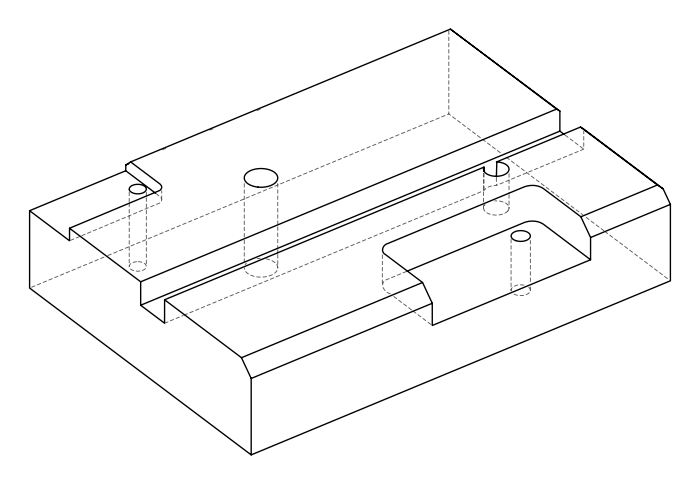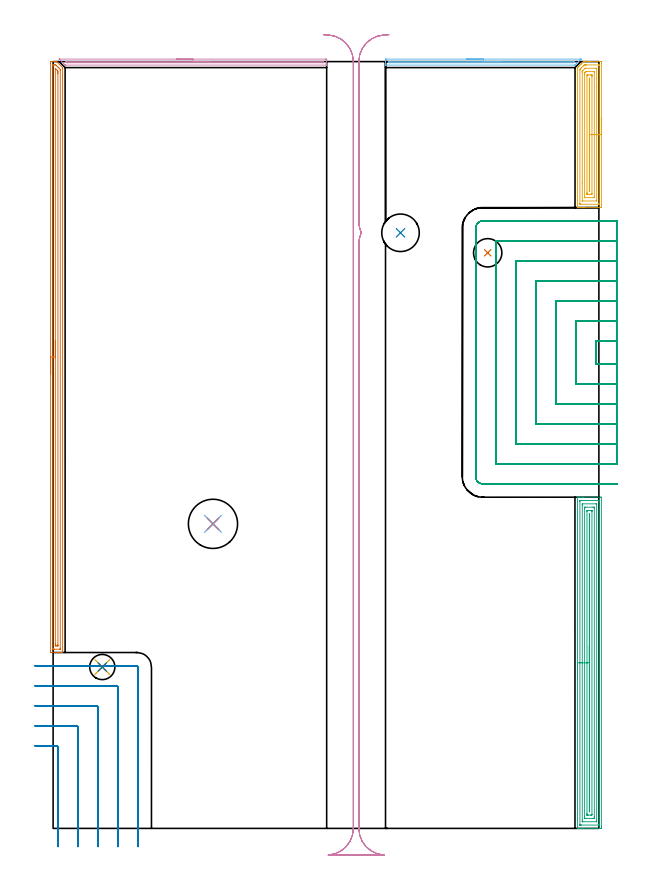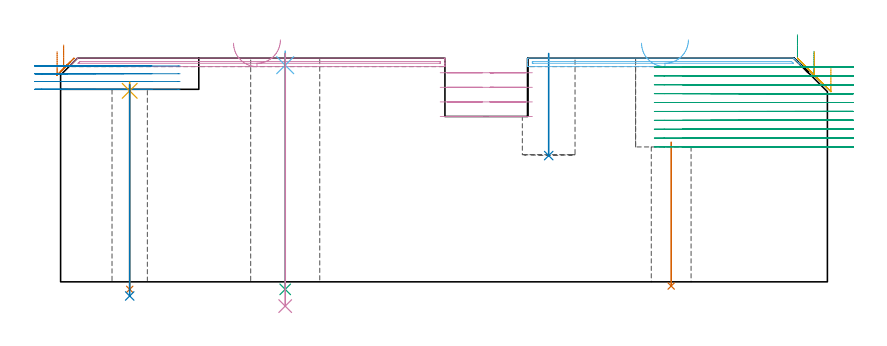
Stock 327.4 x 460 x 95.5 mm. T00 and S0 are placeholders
(PLAN: 16 operations, 9 tool changes, 90.5 min)
(1 INDEXABLE_INSERT_DRILL_THROUGH_HOLE_FROM_SOLID | STEP1HOLE_1 | NXT0302_005 | 0.25 min | 21628 mm3)
(2 INDEXABLE_INSERT_DRILL_BLIND_HOLE_FROM_SOLID | STEP1POCKET | NXT0302_016 | 0.18 min | 16411 mm3)
(3 AREA_MILL | FG_CHAMFER_SURFACE | UGT0205_001 | 9.71 min | 21038 mm3)
(4 AREA_MILL_1 | FG_CHAMFER_SURFACE_1 | UGT0205_001 | 2.69 min | 1074 mm3)
(5 AREA_MILL_2 | FG_CHAMFER_SURFACE_2 | UGT0205_001 | 4.36 min | 9679 mm3)
(6 AREA_MILL_3 | FG_CHAMFER_SURFACE_3 | UGT0205_001 | 2 min | 763 mm3)
(7 AREA_MILL_4 | FG_CHAMFER_SURFACE_4 | UGT0205_001 | 8.68 min | 9256 mm3)
(8 MILL_CORNER_NOTCH_RECTANGULAR | CORNER_NOTCH_RECTANGULAR | NXT0201_012 | Follow Part, ap 4, ae 75% | 5.38 min | 82477 mm3)
(9 MILL_SLOT | SLOT_PARTIAL_RECTANGULAR | NXT0201_012 | Follow Part, ap 4, ae 75% | 47.11 min | 526731 mm3)
(10 MILL_RECTANGULAR_SLOT | SLOT_RECTANGULAR | UGT0201_004 | Follow Part, ap 8, ae 75% | 8.52 min | 403803 mm3)
(11 SPOT_DRILL | STEP1HOLE | NXT0321_9005460120000 | 0.03 min | 64 mm3)
(12 SPOT_DRILL_1 | STEP1HOLE_2 | NXT0321_9005460120000 | 0.05 min | 118 mm3)
(13 DRILL_THROUGH_HOLE_INTO_CENTER | STEP1HOLE | NXT0301_065 | 0.35 min | 5653 mm3)
(14 DRILL_TO_ENLARGE_THROUGH_HOLE | STEP1HOLE | UGT0301_281 | 0.37 min | 9041 mm3)
(15 DRILL_THROUGH_HOLE_INTO_CENTER_1 | STEP1HOLE_2 | NXT0301_065 | 0.4 min | 6435 mm3)
(16 DRILL_TO_ENLARGE_THROUGH_HOLE_1 | STEP1HOLE_2 | UGT0301_394 | 0.43 min | 58603 mm3)
(TOOL NXT0302_005 | Index. Insert Drill 17mm [880-D1700L20-05] | D17 PA176 FL85 Z2)
(TOOL NXT0302_016 | Index. Insert Drill 22.5mm [880-D2250L25-03] | D22.5 PA176 FL68 Z2)
(TOOL UGT0205_001 | Chamfer Mill 20 x 3 x 45 deg. | D20 FL50 Z2)
(TOOL NXT0201_012 | ENDMILL 16mm [2P460-1600-NA 1630] | D16 FL38 Z6)
(TOOL UGT0201_004 | End Mill 32 mm | D32 FL53 Z6)
(TOOL NXT0321_9005460120000 | NC Spot Drill, 142deg, 12mm, Carbide, Uncoated | D12 PA142 FL30 Z2)
(TOOL NXT0301_065 | Carbide Drill 9.4mm [860.1-0940-075A1-MM 2214] | D9.4 PA140 FL98 Z2)
(TOOL UGT0301_281 | Twist Drill 15.1 mm | D15.1 PA118 FL120 Z2)
(TOOL UGT0301_394 | Twist Drill 29.5 mm | D29.5 PA118 FL165 Z2)
(OP 1 INDEXABLE_INSERT_DRILL_THROUGH_HOLE_FROM_SOLID)
G17 G21 G94 G90
T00 M6
G54
G17 G0 G90 X260.7 Y345.3 S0 M3
G43 Z105.5 H1
G94 G81 G98 Z-1.797 F250. R59.6
G80
M5
M2
(OP 2 INDEXABLE_INSERT_DRILL_BLIND_HOLE_FROM_SOLID)
G17 G21 G94 G90
T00 M6
G54
G17 G0 G90 X208.4 Y357.3 S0 M3
G43 Z105.5 H1
G94 G81 G98 Z53.9 F250. R97.5
G80
M5
M2
(OP 3 AREA_MILL)
G17 G21 G94 G90
T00 M6
G54
G17 G0 G90 X314.6 Y89.35 S1061 M3
G43 Z105.5 H0
G94 G1 Y89.388 Z104.628 F250.
Y89.502 Z103.763
Y89.691 Z102.912
Y89.953 Z102.08
Y90.287 Z101.274
Y90.69 Z100.5
Y91.158 Z99.764
Y91.69 Z99.072
Y92.279 Z98.429
Y92.922 Z97.839
Y93.614 Z97.308
Y94.35 Z96.84
Y95.124 Z96.437
Y95.93 Z96.103
Y96.762 Z95.841
Y97.613 Z95.652
Y98.478 Z95.538
Y99.35 Z95.5
Y198.527
X314.602 Y198.691 Z95.488
X314.625 Y198.7 Z95.465
X314.994 Z95.105
X315.308 Z94.792
X315.994 Z94.101
X317.223 Z92.874
X317.765 Z92.329
X318.379 Z91.716
X328.391 Z81.706
X328.665 Y198.698 Z81.433
X328.892 Y198.69 Z81.206
X328.899 Y198.461 Z81.199
X328.9 Y1. Z81.2
X328.899 Y0.62 Z81.201
X328.895 Y0.112 Z81.203
X328.892 Y0.009 Z81.206
X328.391 Y0. Z81.706
X317.765 Z92.329
X317.223 Z92.874
X316.88 Z93.217
X316.337 Z93.759
X315.994 Z94.101
X315.308 Z94.792
X314.994 Z95.105
X314.625 Z95.465
X314.602 Y0.009 Z95.488
X314.6 Y0.173 Z95.5
Y99.35
X316.014 Z94.086
Y196.293
X316.015 Y196.511 Z94.085
X316.018 Y196.62 Z94.082
X316.021 Y196.673 Z94.079
X316.025 Y196.69 Z94.075
X316.073 Y196.692 Z94.027
X316.478 Y196.699 Z93.622
X326.62 Y196.7 Z83.48
X327.103 Y196.699 Z82.997
X327.354 Y196.694 Z82.746
X327.468 Y196.69 Z82.632
X327.479 Y196.685 Z82.621
X327.481 Y196.666 Z82.619
X327.484 Y196.617 Z82.616
X327.485 Y196.516 Z82.615
X327.486 Y196.314 Z82.614
Y2.407
X327.485 Y2.189 Z82.615
X327.482 Y2.08 Z82.618
X327.479 Y2.027 Z82.621
X327.475 Y2.01 Z82.625
X327.427 Y2.008 Z82.673
X327.022 Y2.001 Z83.078
X316.88 Y2. Z93.22
X316.396 Y2.001 Z93.704
X316.146 Y2.006 Z93.954
X316.032 Y2.01 Z94.068
X316.021 Y2.015 Z94.079
X316.019 Y2.034 Z94.081
X316.016 Y2.083 Z94.084
X316.015 Y2.184 Z94.085
X316.014 Y2.387 Z94.086
Y99.35
X317.428 Z92.672
X317.429 Y193.952 Z92.671
X317.431 Y194.506 Z92.669
X317.434 Y194.675 Z92.666
X317.435 Y194.688 Z92.665
X317.458 Y194.692 Z92.642
X317.509 Y194.697 Z92.591
X317.573 Y194.7 Z92.527
X325.735 Y194.699 Z84.365
X325.927 Y194.697 Z84.173
X326.054 Y194.691 Z84.046
X326.066 Y194.688 Z84.034
X326.068 Y194.682 Z84.032
X326.07 Y194.66 Z84.03
X326.071 Y194.619 Z84.029
Y194.506
Y4.748
X326.069 Y4.194 Z84.031
X326.066 Y4.025 Z84.034
X326.065 Y4.012 Z84.035
X326.042 Y4.008 Z84.058
X325.991 Y4.003 Z84.109
X325.927 Y4. Z84.173
X317.765 Y4.001 Z92.335
X317.573 Y4.004 Z92.527
X317.446 Y4.009 Z92.654
X317.434 Y4.012 Z92.666
X317.432 Y4.017 Z92.668
X317.43 Y4.04 Z92.67
X317.428 Y4.534 Z92.672
Y99.35
X318.843 Z91.257
Y191.826
X318.844 Y192.524 Z91.256
X318.847 Y192.625 Z91.253
X318.849 Y192.679 Z91.251
X318.887 Y192.69 Z91.213
X319.103 Y192.695 Z90.997
X319.536 Y192.7 Z90.564
X323.983 Z86.117
X324.402 Y192.695 Z85.698
X324.611 Y192.69 Z85.489
X324.651 Y192.684 Z85.449
X324.653 Y192.649 Z85.447
X324.655 Y192.589 Z85.445
X324.657 Y192.02 Z85.443
Y191.826
Y6.874
X324.656 Y6.176 Z85.444
X324.653 Y6.075 Z85.447
X324.651 Y6.021 Z85.449
X324.613 Y6.01 Z85.487
X324.397 Y6.005 Z85.703
X323.964 Y6. Z86.136
X319.517 Z90.583
X319.098 Y6.005 Z91.002
X318.889 Y6.01 Z91.211
X318.849 Y6.016 Z91.251
X318.846 Y6.051 Z91.254
X318.845 Y6.111 Z91.255
X318.843 Y6.68 Z91.257
Y6.874
Y99.35
X320.257 Z89.843
Y190.205
X320.259 Y190.371 Z89.841
X320.265 Y190.69 Z89.835
X320.422 Y190.695 Z89.678
X320.653 Y190.699 Z89.447
X321.307 Y190.7 Z88.793
X322.423 Z87.677
X323.078 Y190.698 Z87.022
X323.172 Y190.695 Z86.928
X323.227 Y190.69 Z86.873
X323.236 Y190.685 Z86.864
X323.239 Y190.632 Z86.861
X323.242 Y190.538 Z86.858
X323.243 Y190.205 Z86.857
Y190.039
Y8.496
X323.241 Y8.329 Z86.859
X323.235 Y8.01 Z86.865
X323.078 Y8.005 Z87.022
X322.847 Y8.001 Z87.253
X322.193 Y8. Z87.907
X321.077 Z89.023
X320.422 Y8.002 Z89.678
X320.328 Y8.005 Z89.772
X320.272 Y8.01 Z89.828
X320.264 Y8.015 Z89.836
X320.261 Y8.068 Z89.839
X320.258 Y8.162 Z89.842
X320.257 Y8.828 Z89.843
Y99.35
X321.671 Z88.429
X321.672 Y188.252 Z88.428
X321.673 Y188.411 Z88.427
X321.676 Y188.602 Z88.424
X321.678 Y188.683 Z88.422
X321.756 Y188.693 Z88.344
X321.816 Y188.69 Z88.284
X321.822 Y188.626 Z88.278
X321.826 Y188.252 Z88.274
X321.828 Y187.885 Z88.272
Y10.448
X321.826 Y10.14 Z88.274
X321.824 Y10.032 Z88.276
X321.822 Y10.013 Z88.278
X321.785 Y10.007 Z88.315
X321.748 Y10.003 Z88.352
X321.684 Y10.01 Z88.416
X321.678 Y10.074 Z88.422
X321.673 Y10.448 Z88.427
X321.672 Y10.608 Z88.428
X321.671 Y99.35 Z88.429
Y100.222 Z88.467
Y101.086 Z88.581
Y101.938 Z88.77
Y102.77 Z89.032
Y103.576 Z89.366
Y104.35 Z89.769
Y105.086 Z90.237
Y105.778 Z90.768
Y106.421 Z91.358
Y107.01 Z92.001
Y107.541 Z92.693
Y108.01 Z93.429
Y108.413 Z94.203
Y108.747 Z95.009
Y109.009 Z95.841
Y109.198 Z96.692
Y109.312 Z97.557
Y109.35 Z98.429
G0 Z105.5
M5
M2
(OP 4 AREA_MILL_1)
G17 G21 G94 G90
T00 M6
G54
G17 G0 G90 X73.85 Y461.5 S1061 M3
G43 Z105.5 H0
Z101.9
G94 G1 X73.888 Z101.029 F250.
X74.002 Z100.164
X74.191 Z99.312
X74.453 Z98.48
X74.787 Z97.674
X75.19 Z96.9
X75.659 Z96.164
X76.19 Z95.472
X76.779 Z94.829
X77.422 Z94.24
X78.114 Z93.709
X78.85 Z93.24
X79.624 Z92.837
X80.43 Z92.503
X81.262 Z92.241
X82.114 Z92.052
X82.979 Z91.938
X83.85 Z91.9
X163.526
X163.732 Y461.498 Z91.902
X164.098 Y461.491 Z91.905
X164.1 Y461.281 Z92.117
Y461.025 Z92.372
Y460.398 Z92.999
Y460.142 Z93.255
Y459.629 Z93.77
Y458.888 Z94.511
Y458.375 Z95.023
X164.099 Y458.175 Z95.224
X164.09 Y457.906 Z95.492
X163.971 Y457.9 Z95.5
X7.213
X7.201 Y457.901 Z95.498
X7.199
X3.729 Y461.37 Z92.027
X3.64 Y461.466 Z91.932
X3.617 Y461.494 Z91.903
X3.713 Y461.499 Z91.901
X3.729 Y461.5 Z91.9
X83.85
Y460.086 Z93.314
X161.802
X161.963 Y460.085 Z93.315
X162.044 Y460.083 Z93.317
X162.081 Y460.079 Z93.321
X162.09 Y460.076 Z93.324
X162.093 Y460.064 Z93.336
X162.097 Y459.982 Z93.418
X162.099 Y459.79 Z93.61
X162.095 Y459.524 Z93.876
X162.09 Y459.349 Z94.051
X162.078 Y459.321 Z94.079
X162.036 Y459.319 Z94.081
X161.94 Y459.316 Z94.084
X161.745 Y459.314 Z94.086
X161.689
X8.554
X8.35 Y459.319 Z94.081
X8.252 Y459.321 Z94.079
X7.988 Y459.573 Z93.827
X7.735 Y459.816 Z93.584
X7.565 Y459.989 Z93.411
X7.503 Y460.055 Z93.345
X7.485 Y460.077 Z93.323
X7.501 Y460.079 Z93.321
X7.578 Y460.082 Z93.318
X7.735 Y460.085 Z93.315
X7.792 Y460.086 Z93.314
X83.85
X84.722 Z93.352
X85.587 Z93.466
X86.438 Z93.655
X87.27 Z93.917
X88.076 Z94.251
X88.85 Z94.654
X89.586 Z95.123
X90.278 Z95.654
X90.921 Z96.243
X91.511 Z96.886
X92.042 Z97.579
X92.51 Z98.314
X92.913 Z99.088
X93.247 Z99.894
X93.509 Z100.726
X93.698 Z101.578
X93.812 Z102.443
X93.85 Z103.314
G0 Z105.5
M5
M2
(OP 5 AREA_MILL_2)
G17 G21 G94 G90
T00 M6
G54
G17 G0 G90 X328.9 Y426.2 S1061 M3
G43 Z105.5 H0
Z91.2
G94 G1 Y426.162 Z90.328 F250.
Y426.048 Z89.464
Y425.859 Z88.612
Y425.597 Z87.78
Y425.263 Z86.974
Y424.86 Z86.2
Y424.392 Z85.464
Y423.86 Z84.772
Y423.271 Z84.129
Y422.628 Z83.54
Y421.936 Z83.009
Y421.2 Z82.54
Y420.426 Z82.137
Y419.62 Z81.803
Y418.788 Z81.541
Y417.936 Z81.352
Y417.072 Z81.238
Y416.2 Z81.2
Y373.365
X328.899 Y372.985 Z81.201
X328.894 Y372.48 Z81.203
X328.891 Y372.408 Z81.206
X328.391 Y372.4 Z81.706
X318.651 Z91.444
X318.043 Z92.054
X317.765 Z92.332
X315.994 Z94.101
X315.438 Z94.661
X315.108 Z94.99
X314.919 Z95.18
X314.62 Y372.407 Z95.472
X314.603 Y372.41 Z95.488
X314.6 Y372.54 Z95.5
Y456.299
X314.597 Y456.372 Z95.497
X314.617 Y456.409 Z95.478
X314.635 Y456.432 Z95.46
X314.784 Y456.581 Z95.316
X314.944 Y456.741 Z95.155
X315.108 Y456.907 Z94.989
X315.834 Y457.632 Z94.265
X315.994 Y457.793 Z94.103
X316.724 Y458.524 Z93.375
X316.88 Y458.68 Z93.217
X317.322 Y459.122 Z92.778
X317.615 Y459.415 Z92.484
X317.765 Y459.566 Z92.332
X318.2 Y459.999 Z91.9
X318.201 Y460. Z91.899
X318.702 Z91.398
X319.536 Z90.559
X321.585 Z88.512
X322.193 Z87.902
X327.81 Z82.287
X328.391 Y459.996 Z81.706
X328.891 Y459.992 Z81.206
X328.894 Y459.92 Z81.203
X328.899 Y459.415 Z81.201
X328.9 Y458.903 Z81.2
Y416.2
X327.486 Z82.614
X327.485 Y374.55 Z82.615
X327.484 Y374.441 Z82.616
X327.482 Y374.416 Z82.618
X327.48 Y374.41 Z82.62
X327.455 Y374.407 Z82.645
X327.351 Y374.403 Z82.749
X326.985 Y374.4 Z83.115
X316.359 Y374.401 Z93.741
X316.139 Y374.404 Z93.961
X316.054 Y374.407 Z94.046
X316.023 Y374.41 Z94.077
X316.02 Y374.449 Z94.08
X316.017 Y374.548 Z94.083
X316.014 Y374.747 Z94.086
Y374.767
Y454.939
X316.015 Y455.177 Z94.085
X316.017 Y455.286 Z94.083
X316.021 Y455.339 Z94.079
X316.024 Y455.36 Z94.076
X316.04 Y455.378 Z94.06
X316.249 Y455.594 Z93.851
X316.502 Y455.85 Z93.598
X316.88 Y456.228 Z93.22
X318.023 Y457.373 Z92.077
X318.284 Y457.632 Z91.816
X318.47 Y457.815 Z91.63
X318.651 Y457.99 Z91.449
X319.173 Y457.998 Z90.927
X319.536 Y457.999 Z90.564
X320.057 Y458. Z90.043
X327.141 Y457.999 Z82.959
X327.361 Y457.996 Z82.739
X327.446 Y457.993 Z82.654
X327.477 Y457.99 Z82.623
X327.48 Y457.951 Z82.62
X327.483 Y457.852 Z82.617
X327.486 Y457.653 Z82.614
Y457.632
Y416.2
X326.072 Z84.028
X326.071 Y376.55 Z84.029
X326.07 Y376.465 Z84.03
X326.068 Y376.424 Z84.032
X326.066 Y376.411 Z84.034
X326.032 Y376.408 Z84.068
X325.882 Y376.401 Z84.218
X317.765 Y376.4 Z92.335
X317.617 Y376.402 Z92.483
X317.518 Y376.405 Z92.582
X317.443 Y376.41 Z92.657
X317.435 Y376.439 Z92.665
X317.433 Y376.55 Z92.667
X317.429 Y376.887 Z92.671
X317.428 Y387.204 Z92.672
X317.429 Y453.516 Z92.671
X317.43 Y454.068 Z92.67
X317.433 Y454.237 Z92.667
X317.435 Y454.317 Z92.665
X317.474 Y454.361 Z92.626
X317.765 Y454.662 Z92.335
X318.8 Y455.7 Z91.3
X318.951 Y455.85 Z91.149
X319.07 Y455.962 Z91.03
X319.093 Y455.981 Z91.007
X319.14 Y455.99 Z90.96
X319.239 Y455.996 Z90.861
X319.388 Y456. Z90.712
X325.735 Z84.365
X325.883 Y455.998 Z84.217
X325.982 Y455.995 Z84.118
X326.057 Y455.99 Z84.043
X326.065 Y455.961 Z84.035
X326.067 Y455.85 Z84.033
X326.071 Y455.513 Z84.029
X326.072 Y445.016 Z84.028
Y416.2
X324.657 Z85.443
Y379.223
X324.654 Y378.528 Z85.446
X324.65 Y378.427 Z85.45
X324.648 Y378.41 Z85.452
X324.627 Y378.407 Z85.473
X324.577 Y378.404 Z85.523
X324.373 Y378.401 Z85.727
X319.468 Y378.4 Z90.632
X319.105 Y378.406 Z90.996
X318.923 Y378.41 Z91.177
X318.849 Y378.42 Z91.251
X318.848 Y378.478 Z91.252
X318.843 Y379.028 Z91.257
Y452.286
X318.844 Y452.982 Z91.256
X318.847 Y453.177 Z91.253
X318.85 Y453.262 Z91.25
X318.862 Y453.299 Z91.238
X318.893 Y453.334 Z91.207
X318.999 Y453.445 Z91.101
X319.135 Y453.581 Z90.965
X319.536 Y453.976 Z90.564
X319.613 Y453.992 Z90.487
X320.422 Y453.999 Z89.678
X320.49 Y454. Z89.61
X324.032 Z86.068
X324.395 Y453.994 Z85.705
X324.577 Y453.99 Z85.523
X324.65 Y453.98 Z85.45
X324.652 Y453.922 Z85.448
X324.656 Y453.371 Z85.444
X324.657 Y416.2 Z85.443
X323.243 Z86.857
X323.242 Y381.005 Z86.858
X323.241 Y380.841 Z86.859
X323.236 Y380.673 Z86.864
X323.222 Y380.41 Z86.878
X323.078 Y380.406 Z87.022
X322.793 Y380.401 Z87.307
X322.193 Y380.4 Z87.907
X321.022 Z89.078
X320.422 Y380.402 Z89.678
X320.336 Y380.405 Z89.764
X320.285 Y380.41 Z89.815
X320.264 Y380.42 Z89.836
X320.262 Y380.507 Z89.838
X320.258 Y380.839 Z89.842
X320.257 Y381.005 Z89.843
Y381.17
Y451.395
X320.259 Y451.559 Z89.841
X320.264 Y451.727 Z89.836
X320.278 Y451.99 Z89.822
X320.422 Y451.994 Z89.678
X320.707 Y451.999 Z89.393
X321.307 Y452. Z88.793
X322.477 Z87.623
X323.078 Y451.998 Z87.022
X323.164 Y451.995 Z86.936
X323.215 Y451.99 Z86.885
X323.236 Y451.98 Z86.864
X323.238 Y451.893 Z86.862
X323.242 Y451.561 Z86.858
X323.243 Y451.395 Z86.857
Y451.229
Y416.2
X321.829 Z88.271
X321.828 Y382.519 Z88.272
X321.827 Y382.455 Z88.273
X321.825 Y382.424 Z88.275
X321.824 Y382.416 Z88.276
X321.757 Y382.408 Z88.343
X321.688 Y382.403 Z88.412
X321.68 Y382.41 Z88.42
X321.676 Y382.415 Z88.424
X321.672 Y382.787 Z88.428
X321.671 Y382.945 Z88.429
X321.672 Y449.881 Z88.428
X321.673 Y449.945 Z88.427
X321.675 Y449.976 Z88.425
X321.676 Y449.984 Z88.424
X321.743 Y449.992 Z88.357
X321.811 Y449.997 Z88.289
X321.82 Y449.99 Z88.28
X321.824 Y449.985 Z88.276
X321.828 Y449.613 Z88.272
X321.829 Y449.454 Z88.271
Y416.2
Y415.328 Z88.309
Y414.464 Z88.423
Y413.612 Z88.612
Y412.78 Z88.874
Y411.974 Z89.208
Y411.2 Z89.611
Y410.464 Z90.08
Y409.772 Z90.611
Y409.129 Z91.2
Y408.54 Z91.843
Y408.008 Z92.535
Y407.54 Z93.271
Y407.137 Z94.045
Y406.803 Z94.851
Y406.541 Z95.683
Y406.352 Z96.535
Y406.238 Z97.4
Y406.2 Z98.271
G0 Z105.5
M5
M2
(OP 6 AREA_MILL_3)
G17 G21 G94 G90
T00 M6
G54
G17 G0 G90 X248.05 Y461.5 S1061 M3
G43 Z105.5 H0
Z101.9
G94 G1 X248.088 Z101.028 F250.
X248.202 Z100.163
X248.391 Z99.312
X248.653 Z98.48
X248.987 Z97.674
X249.39 Z96.9
X249.859 Z96.164
X250.39 Z95.472
X250.979 Z94.829
X251.622 Z94.24
X252.314 Z93.708
X253.05 Z93.24
X253.824 Z92.837
X254.63 Z92.503
X255.462 Z92.241
X256.314 Z92.052
X257.178 Z91.938
X258.05 Z91.9
X316.409
X316.684 Y461.496 Z91.904
Y461.495 Z91.905
Y461.484 Z91.916
X316.617 Y461.417 Z91.983
X316.227 Y461.025 Z92.372
X315.762 Y460.562 Z92.838
X315.343 Y460.142 Z93.255
X315.195 Y459.995 Z93.404
X314.907 Y459.707 Z93.693
X314.46 Y459.258 Z94.138
X313.98 Y458.779 Z94.62
X313.577 Y458.375 Z95.022
X313.41 Y458.209 Z95.19
X313.282 Y458.082 Z95.317
X313.108 Y457.911 Z95.482
X313.096 Y457.904 Z95.489
X312.964 Y457.9 Z95.5
X199.565
X199.407 Y457.902 Z95.488
X199.4 Y457.912 Z95.478
Y458.252 Z95.148
Y458.605 Z94.795
Y459.258 Z94.136
Y460.468 Z92.928
X199.405 Y461.025 Z92.369
X199.409 Y461.49 Z91.905
X199.538 Y461.494 Z91.903
X200.012 Y461.5 Z91.9
X258.05
Y460.086 Z93.314
X312.517 Y460.085 Z93.315
X312.574
X312.801 Y460.079 Z93.321
X312.786 Y460.048 Z93.352
X312.703 Y459.958 Z93.442
X312.607 Y459.858 Z93.542
X312.176 Y459.427 Z93.973
X312.12 Y459.373 Z94.027
X312.08 Y459.338 Z94.062
X312.058 Y459.321 Z94.079
X311.567 Y459.314 Z94.086
X201.797 Y459.315 Z94.085
X201.74
X201.415 Y459.321 Z94.079
X201.41 Y459.426 Z93.974
X201.403 Y459.649 Z93.751
X201.408 Y459.994 Z93.406
X201.41 Y460.066 Z93.334
X201.426 Y460.079 Z93.321
X201.472 Y460.081 Z93.319
X201.574 Y460.084 Z93.316
X201.778 Y460.086 Z93.314
X201.797
X258.05
X258.922 Z93.352
X259.787 Z93.466
X260.638 Z93.655
X261.47 Z93.917
X262.276 Z94.251
X263.05 Z94.654
X263.786 Z95.123
X264.478 Z95.654
X265.121 Z96.243
X265.71 Z96.886
X266.242 Z97.578
X266.71 Z98.314
X267.113 Z99.088
X267.447 Z99.894
X267.709 Z100.726
X267.898 Z101.578
X268.012 Z102.443
X268.05 Z103.314
G0 Z105.5
M5
M2
(OP 7 AREA_MILL_4)
G17 G21 G94 G90
T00 M6
G54
G17 G0 G90 X-1.5 Y272.75 S1061 M3
G43 Z105.5 H0
Z98.3
G94 G1 Y272.788 Z97.429 F250.
Y272.902 Z96.564
Y273.091 Z95.712
Y273.353 Z94.88
Y273.687 Z94.074
Y274.09 Z93.3
Y274.559 Z92.564
Y275.09 Z91.872
Y275.679 Z91.229
Y276.322 Z90.64
Y277.014 Z90.109
Y277.75 Z89.64
Y278.524 Z89.237
Y279.33 Z88.903
Y280.162 Z88.641
Y281.014 Z88.452
Y281.878 Z88.338
Y282.75 Z88.3
Y458.982
X-1.499 Y459.369 Z88.301
X-1.494 Y459.871 Z88.302
X-1.491 Y459.991 Z88.305
X-0.998 Y460. Z88.797
X0.409 Z90.205
X0.772 Z90.567
X1.761 Z91.56
X2.1 Y459.99 Z91.899
X2.132 Y459.965 Z91.931
X2.207 Y459.893 Z92.006
X2.434 Y459.667 Z92.231
X2.543 Y459.558 Z92.34
X5.64 Y456.46 Z95.44
X5.699 Y456.395 Z95.485
X5.7 Y455.792 Z95.5
Y105.684
X5.697 Y105.51 Z95.488
X5.676 Y105.507 Z95.468
X5.287 Y105.5 Z95.087
X5.04 Z94.84
X4.313 Z94.108
X3.064 Z92.861
X1.657 Z91.453
X-0.998 Y105.501 Z88.799
X-1.234 Y105.503 Z88.563
X-1.491 Y105.509 Z88.306
X-1.495 Y105.629 Z88.303
X-1.499 Y106.131 Z88.301
X-1.5 Y106.638 Z88.3
Y282.75
X-0.086 Z89.714
X-0.085 Y457.906 Z89.715
X-0.084 Y457.96 Z89.716
X-0.081 Y457.985 Z89.719
X-0.08 Y457.99 Z89.72
X-0.058 Y457.992 Z89.742
X0.358 Y457.999 Z90.158
X0.772 Y457.998 Z90.572
X1.247 Y457.995 Z91.047
X1.657 Y457.983 Z91.457
X2.067 Y457.581 Z91.867
X2.543 Y457.107 Z92.343
X2.964 Y456.686 Z92.764
X3.428 Y456.222 Z93.228
X3.853 Y455.792 Z93.653
X4.279 Y455.353 Z94.079
X4.285 Y454.925 Z94.085
Y454.898
Y107.594
X4.284 Y107.54 Z94.084
X4.281 Y107.515 Z94.081
X4.28 Y107.51 Z94.08
X4.258 Y107.508 Z94.058
X3.842 Y107.501 Z93.642
X0.772 Y107.5 Z90.572
X0.301 Y107.501 Z90.101
X0.044 Y107.506 Z89.844
X-0.078 Y107.51 Z89.722
X-0.085 Y107.892 Z89.715
Y107.919
X-0.086 Y282.75 Z89.714
X1.329 Z91.129
Y455.23
X1.33 Y455.792 Z91.13
X1.332 Y455.851 Z91.132
X1.344 Y455.844 Z91.144
X1.406 Y455.792 Z91.206
X1.657 Y455.543 Z91.457
X2.302 Y454.898 Z92.102
X2.543 Y454.654 Z92.343
X2.861 Y454.327 Z92.661
X2.866 Y454.003 Z92.666
X2.87 Y453.673 Z92.67
X2.871 Y453.109 Z92.671
Y452.777
Y110.27
X2.869 Y109.708 Z92.669
X2.866 Y109.543 Z92.666
X2.865 Y109.51 Z92.665
X2.817 Y109.506 Z92.617
X2.747 Y109.501 Z92.547
X2.543 Z92.343
X1.863 Z91.663
X1.657 Y109.504 Z91.457
X1.452 Y109.51 Z91.252
X1.335 Y109.518 Z91.135
X1.333 Y109.598 Z91.133
X1.331 Y109.708 Z91.131
X1.329 Y110.04 Z91.129
Y110.602
Y282.75
Y283.622 Z91.167
Y284.487 Z91.28
Y285.338 Z91.469
Y286.17 Z91.732
Y286.976 Z92.065
Y287.75 Z92.468
Y288.486 Z92.937
Y289.178 Z93.468
Y289.821 Z94.057
Y290.41 Z94.701
Y290.942 Z95.393
Y291.41 Z96.129
Y291.813 Z96.902
Y292.147 Z97.708
Y292.409 Z98.54
Y292.598 Z99.392
Y292.712 Z100.257
Y292.75 Z101.129
G0 Z105.5
M5
M2
(OP 8 MILL_CORNER_NOTCH_RECTANGULAR)
G17 G21 G94 G90
T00 M6
G54
G17 G0 G90 X3. Y-11. S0 M3
G43 Z105.5 H1
Z92.175
G94 G1 Y-8. F250.
Y48.705 F500.
G3 X2.205 Y49.5 R0.8
G1 X-8.
X-11. F250.
G0 Z105.5
X15. Y-11.
Z92.175
G1 Y-8.
Y60.705 F500.
G3 X14.205 Y61.5 R0.8
G1 X-8.
X-11. F250.
G0 Z105.5
X27. Y-11.
Z92.175
G1 Y-8.
Y72.705 F500.
G3 X26.205 Y73.5 R0.8
G1 X-8.
X-11. F250.
G0 Z105.5
X39. Y-11.
Z92.175
G1 Y-8.
Y84.705 F500.
G3 X38.205 Y85.5 R0.8
G1 X-8.
X-11. F250.
G0 Z105.5
X51. Y-11.
Z92.175
G1 Y-8.
Y96.704 F500.
G3 X50.204 Y97.5 R0.8
G1 X-8.
X-11. F250.
G0 Z105.5
X3. Y-11.
Z88.85
G1 Y-8.
Y48.705 F500.
G3 X2.205 Y49.5 R0.8
G1 X-8.
X-11. F250.
G0 Z105.5
X15. Y-11.
Z88.85
G1 Y-8.
Y60.705 F500.
G3 X14.205 Y61.5 R0.8
G1 X-8.
X-11. F250.
G0 Z105.5
X27. Y-11.
Z88.85
G1 Y-8.
Y72.705 F500.
G3 X26.205 Y73.5 R0.8
G1 X-8.
X-11. F250.
G0 Z105.5
X39. Y-11.
Z88.85
G1 Y-8.
Y84.705 F500.
G3 X38.205 Y85.5 R0.8
G1 X-8.
X-11. F250.
G0 Z105.5
X51. Y-11.
Z88.85
G1 Y-8.
Y96.704 F500.
G3 X50.204 Y97.5 R0.8
G1 X-8.
X-11. F250.
G0 Z105.5
X3. Y-11.
Z85.525
G1 Y-8.
Y48.705 F500.
G3 X2.205 Y49.5 R0.8
G1 X-8.
X-11. F250.
G0 Z105.5
X15. Y-11.
Z85.525
G1 Y-8.
Y60.705 F500.
G3 X14.205 Y61.5 R0.8
G1 X-8.
X-11. F250.
G0 Z105.5
X27. Y-11.
Z85.525
G1 Y-8.
Y72.705 F500.
G3 X26.205 Y73.5 R0.8
G1 X-8.
X-11. F250.
G0 Z105.5
X39. Y-11.
Z85.525
G1 Y-8.
Y84.705 F500.
G3 X38.205 Y85.5 R0.8
G1 X-8.
X-11. F250.
G0 Z105.5
X51. Y-11.
Z85.525
G1 Y-8.
Y96.704 F500.
G3 X50.204 Y97.5 R0.8
G1 X-8.
X-11. F250.
G0 Z105.5
X3. Y-11.
Z82.2
G1 Y-8.
Y48.705 F500.
G3 X2.205 Y49.5 R0.8
G1 X-8.
X-11. F250.
G0 Z105.5
X15. Y-11.
Z82.2
G1 Y-8.
Y60.705 F500.
G3 X14.205 Y61.5 R0.8
G1 X-8.
X-11. F250.
G0 Z105.5
X27. Y-11.
Z82.2
G1 Y-8.
Y72.705 F500.
G3 X26.205 Y73.5 R0.8
G1 X-8.
X-11. F250.
G0 Z105.5
X39. Y-11.
Z82.2
G1 Y-8.
Y84.705 F500.
G3 X38.205 Y85.5 R0.8
G1 X-8.
X-11. F250.
G0 Z105.5
X51. Y-11.
Z82.2
G1 Y-8.
Y96.704 F500.
G3 X50.204 Y97.5 R0.8
G1 X-8.
X-11. F250.
G0 Z105.5
M5
M2
(OP 9 MILL_SLOT)
G17 G21 G94 G90
T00 M6
G54
G17 G0 G90 X338.4 Y292.411 S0 M3
G43 Z105.5 H1
Z91.71
G94 G1 X335.4 Y292.4 F250.
X335.146 F500.
X325.5
Y278.7
X335.146
X335.4
X338.4 Y278.689 F250.
Y304.413
X335.4 Y304.401
X335.146 Y304.4 F500.
X313.5
Y266.7
X335.146
X335.4 Y266.699
X338.4 Y266.687 F250.
Y316.417
X335.4 Y316.401
X335.146 Y316.4 F500.
X301.5
Y254.7
X335.146
X335.4 Y254.699
X338.4 Y254.683 F250.
Y328.422
X335.4 Y328.401
X335.146 Y328.4 F500.
X289.5
Y242.7
X335.146
X335.4 Y242.699
X338.4 Y242.678 F250.
Y340.433
X335.4 Y340.401
G2 X335.146 Y340.4 R24. F500.
G1 X277.5
Y230.7
X335.146
G2 X335.4 Y230.699 R24.
G1 X338.4 Y230.667 F250.
X338.399 Y352.466
X335.4 Y352.403
G2 X335.146 Y352.4 R12. F500.
G1 X265.5
Y218.7
X335.146
G2 X335.4 Y218.697 R12.
G1 X338.399 Y218.634 F250.
X338.146 Y364.4
X335.146
X257.7 F500.
G3 X253.5 Y360.2 R4.2
G1 Y210.9
G3 X257.7 Y206.7 R4.2
G1 X335.146
X338.146 F250.
G0 X338.4 Y292.4 Z87.92
G1 X335.4
X325.5 F500.
Y278.7
X335.4
X338.4 F250.
Y304.4
X335.4
X313.5 F500.
Y266.7
X335.4
X338.4 F250.
Y316.4
X335.4
X301.5 F500.
Y254.7
X335.4
X338.4 F250.
Y328.4
X335.4
X289.5 F500.
Y242.7
X335.4
X338.4 F250.
Y340.4
X335.4
X277.5 F500.
Y230.7
X335.4
X338.4 F250.
Y352.4
X335.4
X265.5 F500.
Y218.7
X335.4
X338.4 F250.
X338.399 Y364.4
X335.399
X257.7 F500.
G3 X253.5 Y360.2 R4.2
G1 Y210.9
G3 X257.7 Y206.7 R4.2
G1 X335.4
X338.4 F250.
G0 Y292.4 Z84.13
G1 X335.4
X325.5 F500.
Y278.7
X335.4
X338.4 F250.
Y304.4
X335.4
X313.5 F500.
Y266.7
X335.4
X338.4 F250.
Y316.4
X335.4
X301.5 F500.
Y254.7
X335.4
X338.4 F250.
Y328.4
X335.4
X289.5 F500.
Y242.7
X335.4
X338.4 F250.
Y340.4
X335.4
X277.5 F500.
Y230.7
X335.4
X338.4 F250.
Y352.4
X335.4
X265.5 F500.
Y218.7
X335.4
X338.4 F250.
Y364.4
X335.4
X257.7 F500.
G3 X253.5 Y360.2 R4.2
G1 Y210.9
G3 X257.7 Y206.7 R4.2
G1 X335.4
X338.4 F250.
G0 Y292.4 Z80.34
G1 X335.4
X325.5 F500.
Y278.7
X335.4
X338.4 F250.
Y304.4
X335.4
X313.5 F500.
Y266.7
X335.4
X338.4 F250.
Y316.4
X335.4
X301.5 F500.
Y254.7
X335.4
X338.4 F250.
Y328.4
X335.4
X289.5 F500.
Y242.7
X335.4
X338.4 F250.
Y340.4
X335.4
X277.5 F500.
Y230.7
X335.4
X338.4 F250.
Y352.4
X335.4
X265.5 F500.
Y218.7
X335.4
X338.4 F250.
Y364.4
X335.4
X257.7 F500.
G3 X253.5 Y360.2 R4.2
G1 Y210.9
G3 X257.7 Y206.7 R4.2
G1 X335.4
X338.4 F250.
G0 Y292.4 Z76.55
G1 X335.4
X325.5 F500.
Y278.7
X335.4
X338.4 F250.
Y304.4
X335.4
X313.5 F500.
Y266.7
X335.4
X338.4 F250.
Y316.4
X335.4
X301.5 F500.
Y254.7
X335.4
X338.4 F250.
Y328.4
X335.4
X289.5 F500.
Y242.7
X335.4
X338.4 F250.
Y340.4
X335.4
X277.5 F500.
Y230.7
X335.4
X338.4 F250.
Y352.4
X335.4
X265.5 F500.
Y218.7
X335.4
X338.4 F250.
Y364.4
X335.4
X257.7 F500.
G3 X253.5 Y360.2 R4.2
G1 Y210.9
G3 X257.7 Y206.7 R4.2
G1 X335.4
X338.4 F250.
G0 Y292.4 Z72.76
G1 X335.4
X325.5 F500.
Y278.7
X335.4
X338.4 F250.
Y304.4
X335.4
X313.5 F500.
Y266.7
X335.4
X338.4 F250.
Y316.4
X335.4
X301.5 F500.
Y254.7
X335.4
X338.4 F250.
Y328.4
X335.4
X289.5 F500.
Y242.7
X335.4
X338.4 F250.
Y340.4
X335.4
X277.5 F500.
Y230.7
X335.4
X338.4 F250.
Y352.4
X335.4
X265.5 F500.
Y218.7
X335.4
X338.4 F250.
Y364.4
X335.4
X257.7 F500.
G3 X253.5 Y360.2 R4.2
G1 Y210.9
G3 X257.7 Y206.7 R4.2
G1 X335.4
X338.4 F250.
G0 Y292.4 Z68.97
G1 X335.4
X325.5 F500.
Y278.7
X335.4
X338.4 F250.
Y304.4
X335.4
X313.5 F500.
Y266.7
X335.4
X338.4 F250.
Y316.4
X335.4
X301.5 F500.
Y254.7
X335.4
X338.4 F250.
Y328.4
X335.4
X289.5 F500.
Y242.7
X335.4
X338.4 F250.
Y340.4
X335.4
X277.5 F500.
Y230.7
X335.4
X338.4 F250.
Y352.4
X335.4
X265.5 F500.
Y218.7
X335.4
X338.4 F250.
Y364.4
X335.4
X257.7 F500.
G3 X253.5 Y360.2 R4.2
G1 Y210.9
G3 X257.7 Y206.7 R4.2
G1 X335.4
X338.4 F250.
G0 Y292.4 Z65.18
G1 X335.4
X325.5 F500.
Y278.7
X335.4
X338.4 F250.
Y304.4
X335.4
X313.5 F500.
Y266.7
X335.4
X338.4 F250.
Y316.4
X335.4
X301.5 F500.
Y254.7
X335.4
X338.4 F250.
Y328.4
X335.4
X289.5 F500.
Y242.7
X335.4
X338.4 F250.
Y340.4
X335.4
X277.5 F500.
Y230.7
X335.4
X338.4 F250.
Y352.4
X335.4
X265.5 F500.
Y218.7
X335.4
X338.4 F250.
Y364.4
X335.4
X257.7 F500.
G3 X253.5 Y360.2 R4.2
G1 Y210.9
G3 X257.7 Y206.7 R4.2
G1 X335.4
X338.4 F250.
G0 Y292.4 Z61.39
G1 X335.4
X325.5 F500.
Y278.7
X335.4
X338.4 F250.
Y304.4
X335.4
X313.5 F500.
Y266.7
X335.4
X338.4 F250.
Y316.4
X335.4
X301.5 F500.
Y254.7
X335.4
X338.4 F250.
Y328.4
X335.4
X289.5 F500.
Y242.7
X335.4
X338.4 F250.
Y340.4
X335.4
X277.5 F500.
Y230.7
X335.4
X338.4 F250.
Y352.4
X335.4
X265.5 F500.
Y218.7
X335.4
X338.4 F250.
Y364.4
X335.4
X257.7 F500.
G3 X253.5 Y360.2 R4.2
G1 Y210.9
G3 X257.7 Y206.7 R4.2
G1 X335.4
X338.4 F250.
G0 Y292.4 Z57.6
G1 X335.4
X325.5 F500.
Y278.7
X335.4
X338.4 F250.
Y304.4
X335.4
X313.5 F500.
Y266.7
X335.4
X338.4 F250.
Y316.4
X335.4
X301.5 F500.
Y254.7
X335.4
X338.4 F250.
Y328.4
X335.4
X289.5 F500.
Y242.7
X335.4
X338.4 F250.
Y340.4
X335.4
X277.5 F500.
Y230.7
X335.4
X338.4 F250.
Y352.4
X335.4
X265.5 F500.
Y218.7
X335.4
X338.4 F250.
Y364.4
X335.4
X257.7 F500.
G3 X253.5 Y360.2 R4.2
G1 Y210.9
G3 X257.7 Y206.7 R4.2
G1 X335.4
X338.4 F250.
G0 Z105.5
M5
M2
(OP 10 MILL_RECTANGULAR_SLOT)
G17 G21 G94 G90
T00 M6
G54
G17 G0 G90 X162.085 Y476.154 S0 M3
G43 Z105.5 H0
Z89.275
G94 G1 X165.079 Y475.97 F250.
G2 X180.1 Y460. R16. F500.
G1 Y0.
G2 X165.079 Y-15.97 R16.
G1 Y-16.
X198.421
Y-15.97
G2 X183.4 Y0. R16.
G1 Y350.55
G2 X184.894 Y357.3 R16.
X183.4 Y364.05 R16.
G1 Y460.
G2 X198.421 Y475.97 R16.
G1 X201.415 Y476.154 F250.
G0 X162.085 Z83.05
G1 X165.079 Y475.97
G2 X180.1 Y460. R16. F500.
G1 Y0.
G2 X165.079 Y-15.97 R16.
G1 Y-16.
X198.421
Y-15.97
G2 X183.4 Y0. R16.
G1 Y350.55
G2 X184.894 Y357.3 R16.
X183.4 Y364.05 R16.
G1 Y460.
G2 X198.421 Y475.97 R16.
G1 X201.415 Y476.154 F250.
G0 X162.085 Z76.825
G1 X165.079 Y475.97
G2 X180.1 Y460. R16. F500.
G1 Y0.
G2 X165.079 Y-15.97 R16.
G1 Y-16.
X198.421
Y-15.97
G2 X183.4 Y0. R16.
G1 Y350.55
G2 X184.894 Y357.3 R16.
X183.4 Y364.05 R16.
G1 Y460.
G2 X198.421 Y475.97 R16.
G1 X201.415 Y476.154 F250.
G0 X162.085 Z70.6
G1 X165.079 Y475.97
G2 X180.1 Y460. R16. F500.
G1 Y0.
G2 X165.079 Y-15.97 R16.
G1 Y-16.
X198.421
Y-15.97
G2 X183.4 Y0. R16.
G1 Y350.55
G2 X184.894 Y357.3 R16.
X183.4 Y364.05 R16.
G1 Y460.
G2 X198.421 Y475.97 R16.
G1 X201.415 Y476.154 F250.
G0 Z105.5
M5
M2
(OP 11 SPOT_DRILL)
G17 G21 G94 G90
T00 M6
G54
G17 G0 G90 X29.5 Y96.8 S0 M3
G43 Z105.5 H0
G94 G81 G98 Z81.55 F250. R85.2
G80
M5
M2
(OP 12 SPOT_DRILL_1)
G17 G21 G94 G90
T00 M6
G54
G17 G0 G90 X95.9 Y182.7 S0 M3
G43 Z105.5 H0
G94 G81 G98 Z92.5 F250. R98.5
G80
M5
M2
(OP 13 DRILL_THROUGH_HOLE_INTO_CENTER)
G17 G21 G94 G90
T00 M6
G54
G17 G0 G90 X29.5 Y96.8 S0 M3
G43 Z105.5 H1
G94 G73 G98 Z-3.211 F250. Q8.541 R84.2
G80
M5
M2
(OP 14 DRILL_TO_ENLARGE_THROUGH_HOLE)
G17 G21 G94 G90
T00 M6
G54
G17 G0 G90 X29.5 Y96.8 S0 M3
G43 Z105.5 H0
G94 G73 G98 Z-6.036 F250. Q14.706 R84.2
G80
M5
M2
(OP 15 DRILL_THROUGH_HOLE_INTO_CENTER_1)
G17 G21 G94 G90
T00 M6
G54
G17 G0 G90 X95.9 Y182.7 S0 M3
G43 Z105.5 H1
G94 G73 G98 Z-3.211 F250. Q8.974 R97.5
G80
M5
M2
(OP 16 DRILL_TO_ENLARGE_THROUGH_HOLE_1)
G17 G21 G94 G90
T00 M6
G54
G17 G0 G90 X95.9 Y182.7 S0 M3
G43 Z105.5 H0
G94 G73 G98 Z-10.363 F250. Q26.466 R97.5
G80
M5
M2
